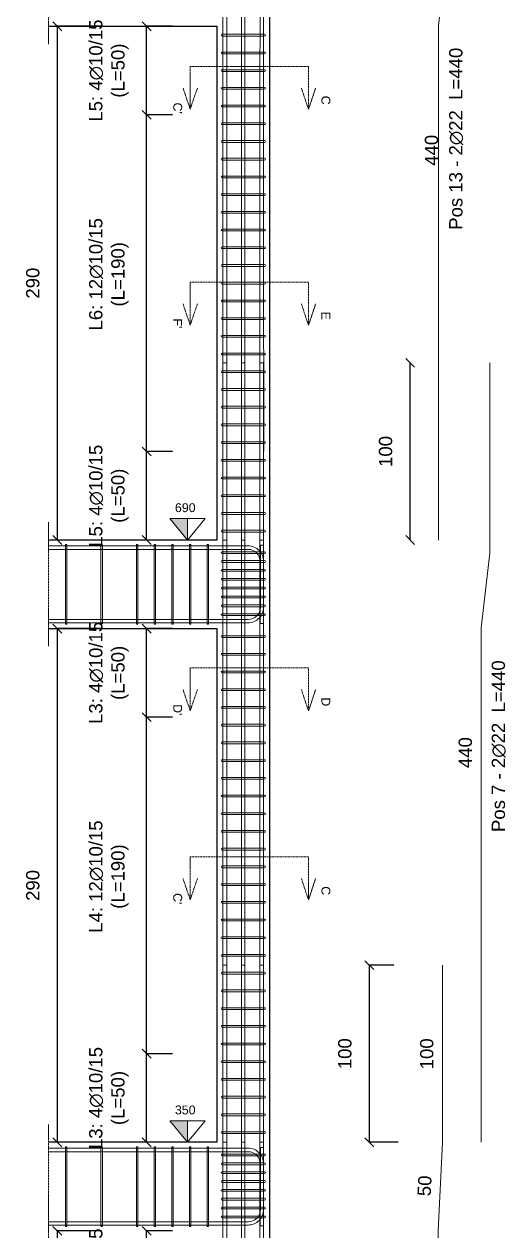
# Model space of a CAD drawing. Header units: millimetres. Extents: x -455371 to 117772, y -78417 to 116564.
# Drawn here: x -434700 to -431980, y 54889 to 61701 of the extents above; entities that cross this region are included whole.
import ezdxf

# ---------------------------------------------------------------- set-up
doc = ezdxf.new("R2010")
doc.units = ezdxf.units.MM
doc.linetypes.add('ACAD_ISO02W100', pattern=[15, 12, -3])
doc.layers.get('0').update_dxf_attribs({"color": 255})
for name, color, linetype, lineweight in [('armature', 5, 'Continuous', 18), ('Cls', 7, 'Continuous', 25), ('quote', 5, 'Continuous', 15), ('Scritte', 7, 'Continuous', 15), ('staffe', 10, 'Continuous', 15), ('tratteggio 1 a 50', 230, 'ACAD_ISO02W100', 15)]:
    doc.layers.add(name, color=color, linetype=linetype, lineweight=lineweight)
doc.layers.add('RETINI', color=253, linetype='Continuous')
doc.styles.get("Standard").update_dxf_attribs({"font": 'arial.ttf'})
doc.dimstyles.new('per distinte 1 a 50', dxfattribs={"dimtxt": 75, "dimasz": 150, "dimexe": 0.18, "dimexo": 250, "dimgap": 50, "dimtad": 1, "dimdec": 0, "dimlfac": 0.1, "dimzin": 0, "dimdsep": 46, "dimtxsty": 'Standard', "dimblk": 'NONE', "dimcen": 0, "dimse1": 1, "dimse2": 1, "dimsd1": 1, "dimsd2": 1, "dimadec": 0, "dimazin": 0, "dimtfac": 1, "dimtdec": 0, "dimtix": 1, "dimtofl": 0, "dimtmove": 0, "dimatfit": 3, "dimldrblk": 'NONE', "dimfxl": 250, "dimfxlon": 1, "dimtolj": 1, "dimtzin": 0, "dimarcsym": 2})
doc.dimstyles.new('scala1 a 50', dxfattribs={"dimtxt": 75, "dimasz": 50, "dimexe": 0.18, "dimexo": 250, "dimgap": 100, "dimtad": 2, "dimdec": 0, "dimlfac": 0.1, "dimzin": 0, "dimdsep": 46, "dimtxsty": 'Standard', "dimblk": 'OBLIQUE', "dimcen": -100, "dimadec": 0, "dimazin": 0, "dimtfac": 1, "dimtdec": 0, "dimtofl": 0, "dimtmove": 0, "dimatfit": 3, "dimfxl": 250, "dimfxlon": 1, "dimtolj": 1, "dimtzin": 0, "dimarcsym": 0})

# ---------------------------------------------------------------- blocks, each defined once
blk = doc.blocks.new('*U2674')
at = {"layer": 'staffe'}
blk.add_lwpolyline([(-120, 5), (120, 5, -1), (120, -5), (-120, -5, -1)], format="xyb", close=True, dxfattribs=at)
blk = doc.blocks.new('*U2675')
at = {"layer": 'armature', "color": 0, "linetype": 'ByBlock', "lineweight": -2, "transparency": 16777216}
for p in [(0, 2800), (0, 2700), (0, 2600), (0, 2500), (0, 2400), (0, 2300), (0, 2200), (0, 2100), (0, 2000), (0, 1900), (0, 1800), (0, 1700), (0, 1600), (0, 1500), (0, 1400), (0, 1300), (0, 1200), (0, 1100), (0, 1000), (0, 900), (0, 800), (0, 700), (0, 600), (0, 500), (0, 400), (0, 300), (0, 200), (0, 100), (0, 0)]:
    blk.add_blockref('*U2674', p, dxfattribs=at)
blk = doc.blocks.new('*U2652')
at = {"layer": 'staffe'}
blk.add_lwpolyline([(-120, 5), (120, 5, -1), (120, -5), (-120, -5, -1)], format="xyb", close=True, dxfattribs=at)
blk = doc.blocks.new('*U2653')
at = {"layer": 'armature', "color": 0, "linetype": 'ByBlock', "lineweight": -2, "transparency": 16777216}
for p in [(0, 2800), (0, 2700), (0, 2600), (0, 2500), (0, 2400), (0, 2300), (0, 2200), (0, 2100), (0, 2000), (0, 1900), (0, 1800), (0, 1700), (0, 1600), (0, 1500), (0, 1400), (0, 1300), (0, 1200), (0, 1100), (0, 1000), (0, 900), (0, 800), (0, 700), (0, 600), (0, 500), (0, 400), (0, 300), (0, 200), (0, 100), (0, 0)]:
    blk.add_blockref('*U2652', p, dxfattribs=at)
blk = doc.blocks.new('*U2695')
at = {"layer": 'staffe'}
blk.add_lwpolyline([(-4, -220.9), (-4, 221.1)], dxfattribs=at)
blk.add_lwpolyline([(4, 221.1), (4, -221.1, -1.019498), (-4, -220.9)], format="xyb", dxfattribs=at)
blk.add_arc((0, 221.1), 4, 0, 182.21267, dxfattribs=at)
blk = doc.blocks.new('*U2696')
at = {"layer": 'armature', "color": 0, "linetype": 'ByBlock', "lineweight": -2, "transparency": 16777216}
for p in [(0, 0), (100, 0), (200, 0), (300, 0), (400, 0)]:
    blk.add_blockref('*U2695', p, dxfattribs=at)
blk = doc.blocks.new('*U2697')
at = {"layer": 'staffe'}
blk.add_lwpolyline([(-4, -220.9), (-4, 221.1)], dxfattribs=at)
blk.add_lwpolyline([(4, 221.1), (4, -221.1, -1.019498), (-4, -220.9)], format="xyb", dxfattribs=at)
blk.add_arc((0, 221.1), 4, 0, 182.21267, dxfattribs=at)
blk = doc.blocks.new('*U2698')
at = {"layer": 'armature', "color": 0, "linetype": 'ByBlock', "lineweight": -2, "transparency": 16777216}
for p in [(0, 0), (200, 0)]:
    blk.add_blockref('*U2697', p, dxfattribs=at)
blk = doc.blocks.new('*U2699')
at = {"layer": 'staffe'}
blk.add_lwpolyline([(-4, -220.9), (-4, 221.1)], dxfattribs=at)
blk.add_lwpolyline([(4, 221.1), (4, -221.1, -1.019498), (-4, -220.9)], format="xyb", dxfattribs=at)
blk.add_arc((0, 221.1), 4, 0, 182.21267, dxfattribs=at)
blk = doc.blocks.new('*U2700')
at = {"layer": 'armature', "color": 0, "linetype": 'ByBlock', "lineweight": -2, "transparency": 16777216}
for p in [(0, 0), (100, 0), (200, 0), (300, 0), (400, 0)]:
    blk.add_blockref('*U2699', p, dxfattribs=at)
blk = doc.blocks.new('*U2709')
at = {"layer": 'staffe'}
blk.add_lwpolyline([(-4, -220.9), (-4, 221.1)], dxfattribs=at)
blk.add_lwpolyline([(4, 221.1), (4, -221.1, -1.019498), (-4, -220.9)], format="xyb", dxfattribs=at)
blk.add_arc((0, 221.1), 4, 0, 182.21267, dxfattribs=at)
blk = doc.blocks.new('*U2710')
at = {"layer": 'armature', "color": 0, "linetype": 'ByBlock', "lineweight": -2, "transparency": 16777216}
for p in [(0, 0), (200, 0)]:
    blk.add_blockref('*U2709', p, dxfattribs=at)
blk = doc.blocks.new('*U2648')
at = {"layer": 'staffe'}
blk.add_lwpolyline([(-120, 5), (120, 5, -1), (120, -5), (-120, -5, -1)], format="xyb", close=True, dxfattribs=at)
blk = doc.blocks.new('*U2649')
at = {"layer": 'armature', "color": 0, "linetype": 'ByBlock', "lineweight": -2, "transparency": 16777216}
for p in [(0, 350), (0, 300), (0, 250), (0, 200), (0, 150), (0, 100), (0, 50), (0, 0)]:
    blk.add_blockref('*U2648', p, dxfattribs=at)
blk = doc.blocks.new('*U2650')
at = {"layer": 'staffe'}
blk.add_lwpolyline([(-120, 5), (120, 5, -1), (120, -5), (-120, -5, -1)], format="xyb", close=True, dxfattribs=at)
blk = doc.blocks.new('*U2651')
at = {"layer": 'armature', "color": 0, "linetype": 'ByBlock', "lineweight": -2, "transparency": 16777216}
for p in [(0, 350), (0, 300), (0, 250), (0, 200), (0, 150), (0, 100), (0, 50), (0, 0)]:
    blk.add_blockref('*U2650', p, dxfattribs=at)
blk = doc.blocks.new('*D2773')
at = {"layer": 'Defpoints', "color": 0, "transparency": 16777216}
for p in [(-432363.3, 54888.5), (-432363.3, 51888.5), (-432363.3, 51888.5)]:
    blk.add_point(p, dxfattribs=at)
at = {"layer": 'quote', "color": 0, "transparency": 16777216, "insert": (-432451.6, 53388.5), "char_height": 75, "attachment_point": 5, "rotation": 90}
blk.add_mtext('\\A1;300', dxfattribs=at)
blk = doc.blocks.new('_None')
blk = doc.blocks.new('*D2775')
at = {"layer": 'Defpoints', "color": 0, "transparency": 16777216}
for p in [(-432120.5, 59788.5), (-432120.5, 55388.5), (-432120.5, 55388.5)]:
    blk.add_point(p, dxfattribs=at)
at = {"layer": 'quote', "color": 0, "transparency": 16777216, "insert": (-432208.8, 57588.5), "char_height": 75, "attachment_point": 5, "rotation": 90}
blk.add_mtext('\\A1;440', dxfattribs=at)
blk = doc.blocks.new('*D2777')
at = {"layer": 'Defpoints', "color": 0, "transparency": 16777216}
for p in [(-432311.2, 63188.5), (-432360.9, 58788.5), (-432311.2, 58788.5)]:
    blk.add_point(p, dxfattribs=at)
at = {"layer": 'quote', "color": 0, "transparency": 16777216, "insert": (-432399.5, 60988.5), "char_height": 75, "attachment_point": 5, "rotation": 90}
blk.add_mtext('\\A1;440', dxfattribs=at)
blk = doc.blocks.new('_Oblique')
at = {"color": 0, "linetype": 'ByBlock', "lineweight": -2}
blk.add_line((-0.5, -0.5), (0.5, 0.5), dxfattribs=at)
blk = doc.blocks.new('*D2799')
at = {"layer": 'Defpoints', "color": 0, "transparency": 16777216}
for p in [(-432750.7, 56388.5), (-432363.3, 56388.5), (-432338.3, 55388.5)]:
    blk.add_point(p, dxfattribs=at)
at = {"layer": 'quote', "color": 0, "lineweight": -2, "transparency": 16777216}
for p, q in [((-432613.3, 56388.5), (-432750.9, 56388.5)), ((-432750.7, 55388.5), (-432750.7, 56388.5)), ((-432588.3, 55388.5), (-432750.9, 55388.5))]:
    blk.add_line(p, q, dxfattribs=at)
at = {"layer": 'quote', "color": 0, "lineweight": -2, "transparency": 16777216, "xscale": 50, "yscale": 50, "zscale": 50}
for p, rotation in [((-432750.7, 56388.5), 90), ((-432750.7, 55388.5), 270)]:
    blk.add_blockref('_Oblique', p, dxfattribs=dict(at, rotation=rotation))
at = {"layer": 'quote', "color": 0, "transparency": 16777216, "insert": (-432889, 55888.5), "char_height": 75, "attachment_point": 5, "rotation": 90}
blk.add_mtext('\\A1;100', dxfattribs=at)
blk = doc.blocks.new('*D2837')
at = {"layer": 'Defpoints', "color": 0, "transparency": 16777216}
for p in [(-432520.8, 59788.5), (-432360.9, 59788.5), (-432360.9, 58788.5)]:
    blk.add_point(p, dxfattribs=at)
at = {"layer": 'quote', "color": 0, "lineweight": -2, "transparency": 16777216}
for p, q in [((-432520.8, 59788.5), (-432520.9, 59788.5)), ((-432520.8, 58788.5), (-432520.8, 59788.5)), ((-432520.8, 58788.5), (-432520.9, 58788.5))]:
    blk.add_line(p, q, dxfattribs=at)
at = {"layer": 'quote', "color": 0, "lineweight": -2, "transparency": 16777216, "xscale": 50, "yscale": 50, "zscale": 50}
for p, rotation in [((-432520.8, 59788.5), 90), ((-432520.8, 58788.5), 270)]:
    blk.add_blockref('_Oblique', p, dxfattribs=dict(at, rotation=rotation))
at = {"layer": 'quote', "color": 0, "transparency": 16777216, "insert": (-432659, 59288.5), "char_height": 75, "attachment_point": 5, "rotation": 90}
blk.add_mtext('\\A1;100', dxfattribs=at)
blk = doc.blocks.new('*D2855')
at = {"layer": 'Defpoints', "color": 0, "transparency": 16777216}
for p in [(-434512.6, 61688.5), (-433612.9, 61688.5), (-433612.9, 58788.5)]:
    blk.add_point(p, dxfattribs=at)
at = {"layer": 'quote', "color": 0, "lineweight": -2, "transparency": 16777216}
for p, q in [((-434262.6, 61688.5), (-434512.8, 61688.5)), ((-434512.6, 58788.5), (-434512.6, 61688.5)), ((-434262.6, 58788.5), (-434512.8, 58788.5))]:
    blk.add_line(p, q, dxfattribs=at)
at = {"layer": 'quote', "color": 0, "lineweight": -2, "transparency": 16777216, "xscale": 50, "yscale": 50, "zscale": 50}
for p, rotation in [((-434512.6, 61688.5), 90), ((-434512.6, 58788.5), 270)]:
    blk.add_blockref('_Oblique', p, dxfattribs=dict(at, rotation=rotation))
at = {"layer": 'quote', "color": 0, "transparency": 16777216, "insert": (-434650.9, 60238.5), "char_height": 75, "attachment_point": 5, "rotation": 90}
blk.add_mtext('\\A1;290', dxfattribs=at)
blk = doc.blocks.new('*D2856')
at = {"layer": 'Defpoints', "color": 0, "transparency": 16777216}
for p in [(-434512.6, 58288.5), (-433612.9, 58288.5), (-433612.9, 55388.5)]:
    blk.add_point(p, dxfattribs=at)
at = {"layer": 'quote', "color": 0, "lineweight": -2, "transparency": 16777216}
for p, q in [((-434262.6, 58288.5), (-434512.8, 58288.5)), ((-434512.6, 55388.5), (-434512.6, 58288.5)), ((-434262.6, 55388.5), (-434512.8, 55388.5))]:
    blk.add_line(p, q, dxfattribs=at)
at = {"layer": 'quote', "color": 0, "lineweight": -2, "transparency": 16777216, "xscale": 50, "yscale": 50, "zscale": 50}
for p, rotation in [((-434512.6, 58288.5), 90), ((-434512.6, 55388.5), 270)]:
    blk.add_blockref('_Oblique', p, dxfattribs=dict(at, rotation=rotation))
at = {"layer": 'quote', "color": 0, "transparency": 16777216, "insert": (-434650.9, 56838.5), "char_height": 75, "attachment_point": 5, "rotation": 90}
blk.add_mtext('\\A1;290', dxfattribs=at)
blk = doc.blocks.new('*D2857')
at = {"layer": 'Defpoints', "color": 0, "transparency": 16777216}
for p in [(-434512.6, 54888.5), (-433612.9, 54888.5), (-433612.9, 51888.5)]:
    blk.add_point(p, dxfattribs=at)
at = {"layer": 'quote', "color": 0, "lineweight": -2, "transparency": 16777216}
for p, q in [((-434262.6, 54888.5), (-434512.8, 54888.5)), ((-434512.6, 51888.5), (-434512.6, 54888.5)), ((-434262.6, 51888.5), (-434512.8, 51888.5))]:
    blk.add_line(p, q, dxfattribs=at)
at = {"layer": 'quote', "color": 0, "lineweight": -2, "transparency": 16777216, "xscale": 50, "yscale": 50, "zscale": 50}
for p, rotation in [((-434512.6, 54888.5), 90), ((-434512.6, 51888.5), 270)]:
    blk.add_blockref('_Oblique', p, dxfattribs=dict(at, rotation=rotation))
at = {"layer": 'quote', "color": 0, "transparency": 16777216, "insert": (-434650.9, 53388.5), "char_height": 75, "attachment_point": 5, "rotation": 90}
blk.add_mtext('\\A1;300', dxfattribs=at)
blk = doc.blocks.new('*D2873')
at = {"layer": 'Defpoints', "color": 0, "transparency": 16777216}
for p in [(-434008.8, 54888.5), (-433612.9, 54888.5), (-433612.9, 54338.5)]:
    blk.add_point(p, dxfattribs=at)
at = {"layer": 'quote', "color": 0, "lineweight": -2, "transparency": 16777216}
for p, q in [((-433862.9, 54888.5), (-434009, 54888.5)), ((-434008.8, 54338.5), (-434008.8, 54888.5)), ((-433862.9, 54338.5), (-434009, 54338.5))]:
    blk.add_line(p, q, dxfattribs=at)
at = {"layer": 'quote', "color": 0, "lineweight": -2, "transparency": 16777216, "xscale": 50, "yscale": 50, "zscale": 50}
for p, rotation in [((-434008.8, 54888.5), 90), ((-434008.8, 54338.5), 270)]:
    blk.add_blockref('_Oblique', p, dxfattribs=dict(at, rotation=rotation))
at = {"layer": 'quote', "color": 0, "transparency": 16777216, "insert": (-434221.9, 54613.5), "char_height": 75, "attachment_point": 5, "rotation": 90}
blk.add_mtext('\\A1;L1: {\\A0;4∅10/15} \\P(L=55)', dxfattribs=at)
blk = doc.blocks.new('*D2874')
at = {"layer": 'Defpoints', "color": 0, "transparency": 16777216}
for p in [(-434008.8, 55888.5), (-433612.9, 55888.5), (-433612.9, 55388.5)]:
    blk.add_point(p, dxfattribs=at)
at = {"layer": 'quote', "color": 0, "lineweight": -2, "transparency": 16777216}
for p, q in [((-433862.9, 55888.5), (-434009, 55888.5)), ((-434008.8, 55388.5), (-434008.8, 55888.5)), ((-433862.9, 55388.5), (-434009, 55388.5))]:
    blk.add_line(p, q, dxfattribs=at)
at = {"layer": 'quote', "color": 0, "lineweight": -2, "transparency": 16777216, "xscale": 50, "yscale": 50, "zscale": 50}
for p, rotation in [((-434008.8, 55888.5), 90), ((-434008.8, 55388.5), 270)]:
    blk.add_blockref('_Oblique', p, dxfattribs=dict(at, rotation=rotation))
at = {"layer": 'quote', "color": 0, "transparency": 16777216, "insert": (-434221.9, 55638.5), "char_height": 75, "attachment_point": 5, "rotation": 90}
blk.add_mtext('\\A1;L3: {\\A0;4∅10/15} \\P(L=50)', dxfattribs=at)
blk = doc.blocks.new('*D2875')
at = {"layer": 'Defpoints', "color": 0, "transparency": 16777216}
for p in [(-434008.8, 57788.5), (-433612.9, 57788.5), (-433612.9, 55888.5)]:
    blk.add_point(p, dxfattribs=at)
at = {"layer": 'quote', "color": 0, "lineweight": -2, "transparency": 16777216}
for p, q in [((-433862.9, 57788.5), (-434009, 57788.5)), ((-434008.8, 55888.5), (-434008.8, 57788.5)), ((-433862.9, 55888.5), (-434009, 55888.5))]:
    blk.add_line(p, q, dxfattribs=at)
at = {"layer": 'quote', "color": 0, "lineweight": -2, "transparency": 16777216, "xscale": 50, "yscale": 50, "zscale": 50}
for p, rotation in [((-434008.8, 57788.5), 90), ((-434008.8, 55888.5), 270)]:
    blk.add_blockref('_Oblique', p, dxfattribs=dict(at, rotation=rotation))
at = {"layer": 'quote', "color": 0, "transparency": 16777216, "insert": (-434221.9, 56888.5), "char_height": 75, "attachment_point": 5, "rotation": 90}
blk.add_mtext('\\A1;L4: {\\A0;12∅10/15} \\P(L=190)', dxfattribs=at)
blk = doc.blocks.new('*D2876')
at = {"layer": 'Defpoints', "color": 0, "transparency": 16777216}
for p in [(-434008.8, 58288.5), (-433612.9, 58288.5), (-433612.9, 57788.5)]:
    blk.add_point(p, dxfattribs=at)
at = {"layer": 'quote', "color": 0, "lineweight": -2, "transparency": 16777216}
for p, q in [((-433862.9, 58288.5), (-434009, 58288.5)), ((-434008.8, 57788.5), (-434008.8, 58288.5)), ((-433862.9, 57788.5), (-434009, 57788.5))]:
    blk.add_line(p, q, dxfattribs=at)
at = {"layer": 'quote', "color": 0, "lineweight": -2, "transparency": 16777216, "xscale": 50, "yscale": 50, "zscale": 50}
for p, rotation in [((-434008.8, 58288.5), 90), ((-434008.8, 57788.5), 270)]:
    blk.add_blockref('_Oblique', p, dxfattribs=dict(at, rotation=rotation))
at = {"layer": 'quote', "color": 0, "transparency": 16777216, "insert": (-434221.9, 58038.5), "char_height": 75, "attachment_point": 5, "rotation": 90}
blk.add_mtext('\\A1;L3: {\\A0;4∅10/15} \\P(L=50)', dxfattribs=at)
blk = doc.blocks.new('*D2877')
at = {"layer": 'Defpoints', "color": 0, "transparency": 16777216}
for p in [(-434008.8, 59288.5), (-433612.9, 59288.5), (-433612.9, 58788.5)]:
    blk.add_point(p, dxfattribs=at)
at = {"layer": 'quote', "color": 0, "lineweight": -2, "transparency": 16777216}
for p, q in [((-433862.9, 59288.5), (-434009, 59288.5)), ((-434008.8, 58788.5), (-434008.8, 59288.5)), ((-433862.9, 58788.5), (-434009, 58788.5))]:
    blk.add_line(p, q, dxfattribs=at)
at = {"layer": 'quote', "color": 0, "lineweight": -2, "transparency": 16777216, "xscale": 50, "yscale": 50, "zscale": 50}
for p, rotation in [((-434008.8, 59288.5), 90), ((-434008.8, 58788.5), 270)]:
    blk.add_blockref('_Oblique', p, dxfattribs=dict(at, rotation=rotation))
at = {"layer": 'quote', "color": 0, "transparency": 16777216, "insert": (-434221.9, 59038.5), "char_height": 75, "attachment_point": 5, "rotation": 90}
blk.add_mtext('\\A1;L5: {\\A0;4∅10/15} \\P(L=50)', dxfattribs=at)
blk = doc.blocks.new('*D2878')
at = {"layer": 'Defpoints', "color": 0, "transparency": 16777216}
for p in [(-434008.8, 61188.5), (-433612.9, 61188.5), (-433612.9, 59288.5)]:
    blk.add_point(p, dxfattribs=at)
at = {"layer": 'quote', "color": 0, "lineweight": -2, "transparency": 16777216}
for p, q in [((-433862.9, 61188.5), (-434009, 61188.5)), ((-434008.8, 59288.5), (-434008.8, 61188.5)), ((-433862.9, 59288.5), (-434009, 59288.5))]:
    blk.add_line(p, q, dxfattribs=at)
at = {"layer": 'quote', "color": 0, "lineweight": -2, "transparency": 16777216, "xscale": 50, "yscale": 50, "zscale": 50}
for p, rotation in [((-434008.8, 61188.5), 90), ((-434008.8, 59288.5), 270)]:
    blk.add_blockref('_Oblique', p, dxfattribs=dict(at, rotation=rotation))
at = {"layer": 'quote', "color": 0, "transparency": 16777216, "insert": (-434221.9, 60288.5), "char_height": 75, "attachment_point": 5, "rotation": 90}
blk.add_mtext('\\A1;L6: {\\A0;12∅10/15} \\P(L=190)', dxfattribs=at)
blk = doc.blocks.new('*D2879')
at = {"layer": 'Defpoints', "color": 0, "transparency": 16777216}
for p in [(-434008.8, 61688.5), (-433612.9, 61688.5), (-433612.9, 61188.5)]:
    blk.add_point(p, dxfattribs=at)
at = {"layer": 'quote', "color": 0, "lineweight": -2, "transparency": 16777216}
for p, q in [((-433862.9, 61688.5), (-434009, 61688.5)), ((-434008.8, 61188.5), (-434008.8, 61688.5)), ((-433862.9, 61188.5), (-434009, 61188.5))]:
    blk.add_line(p, q, dxfattribs=at)
at = {"layer": 'quote', "color": 0, "lineweight": -2, "transparency": 16777216, "xscale": 50, "yscale": 50, "zscale": 50}
for p, rotation in [((-434008.8, 61688.5), 90), ((-434008.8, 61188.5), 270)]:
    blk.add_blockref('_Oblique', p, dxfattribs=dict(at, rotation=rotation))
at = {"layer": 'quote', "color": 0, "transparency": 16777216, "insert": (-434221.9, 61438.5), "char_height": 75, "attachment_point": 5, "rotation": 90}
blk.add_mtext('\\A1;L5: {\\A0;4∅10/15} \\P(L=50)', dxfattribs=at)
blk = doc.blocks.new('*D3018')
at = {"layer": 'Defpoints', "color": 0, "transparency": 16777216}
for p in [(-432338.3, 55388.5), (-432338.3, 55388.5), (-432363.3, 54888.5)]:
    blk.add_point(p, dxfattribs=at)
at = {"layer": 'quote', "color": 0, "transparency": 16777216, "insert": (-432439, 55142.9), "char_height": 75, "attachment_point": 5, "rotation": 87.13759}
blk.add_mtext('\\A1;50', dxfattribs=at)
blk = doc.blocks.new('*D2921')
at = {"layer": 'Defpoints', "color": 0, "transparency": 16777216}
for p in [(-432338.3, 56388.5), (-432338.3, 56388.5), (-432338.3, 55387.5)]:
    blk.add_point(p, dxfattribs=at)
at = {"layer": 'quote', "color": 0, "transparency": 16777216, "insert": (-432426.6, 55888), "char_height": 75, "attachment_point": 5, "rotation": 90}
blk.add_mtext('\\A1;100', dxfattribs=at)

msp = doc.modelspace()

# ---------------------------------------------------------------- hatches: boundary and pattern name
at = {"layer": 'RETINI'}
h = msp.add_hatch(color=256, dxfattribs=at)
h.dxf.hatch_style = 1
h.paths.add_polyline_path([(-433878, 58909.9), (-433778, 58788.5), (-433778, 58909.9)])
h = msp.add_hatch(color=256, dxfattribs=at)
h.dxf.hatch_style = 1
h.paths.add_polyline_path([(-433878, 55509.9), (-433778, 55388.5), (-433778, 55509.9)])

# ---------------------------------------------------------------- linework, layer by layer
at = {"layer": 'armature'}
for points in [[(-433555.9, 59938.5), (-433555.9, 59788.5), (-433555.9, 58788.5), (-433577.9, 58788.5), (-433577.9, 59788.5), (-433577.9, 59938.5), (-433577.9, 63188.5), (-433555.9, 63188.5), (-433555.9, 59938.5)], [(-433471.9, 59788.5), (-433471.9, 59938.5), (-433471.9, 63188.5), (-433453.9, 63188.5), (-433453.9, 59938.5)], [(-433369.9, 59938.5), (-433369.7, 59785.3), (-433369.9, 58788.5), (-433347.9, 58788.5), (-433346.3, 59788.5), (-433347.9, 59938.5), (-433347.9, 63188.5), (-433367.9, 63188.5), (-433369.9, 59938.5)], [(-432311.2, 63188.5), (-432311.7, 62113.5), (-432360.9, 61692.6), (-432360.9, 58788.5)], [(-433471.9, 59788.5), (-433471.9, 58788.5), (-433453.9, 58788.5), (-433453.9, 59788.5), (-433453.9, 59938.5)], [(-433555.9, 56538.5), (-433555.9, 56388.5), (-433555.9, 55388.5), (-433577.9, 55388.5), (-433577.9, 56388.5), (-433577.9, 56538.5), (-433577.9, 59788.5), (-433555.9, 59788.5), (-433555.9, 56538.5)], [(-433471.9, 56388.5), (-433471.9, 56538.5), (-433471.9, 59788.5), (-433453.9, 59788.5), (-433453.9, 56538.5)], [(-433369.9, 56543.5), (-433369.9, 56388.5), (-433369.9, 55388.5), (-433347.9, 55388.5), (-433347.9, 56388.5), (-433347.9, 56543.5), (-433347.9, 59788.5), (-433369.9, 59788.5), (-433369.9, 56543.5)], [(-432070.8, 59788.5), (-432071.3, 58713.5), (-432120.5, 58292.6), (-432120.5, 55388.5)], [(-433471.9, 56388.5), (-433471.9, 55388.5), (-433453.9, 55388.5), (-433453.9, 56388.5), (-433453.9, 56538.5)], [(-433577.9, 51888.5), (-433555.9, 51888.5), (-433555.9, 56388.5), (-433577.9, 56388.5), (-433577.9, 51888.5)], [(-433347.9, 51888.5), (-433369.9, 51888.5), (-433369.9, 56388.5), (-433347.9, 56388.5), (-433347.9, 51888.5)], [(-432363.3, 51888.5), (-432363.3, 54888.5), (-432338.3, 55388.5), (-432338.3, 56388.5)]]:
    msp.add_lwpolyline(points, dxfattribs=at)
for points in [[(-434564.8, 58339.5), (-433435.9, 58339.5, 0.414214), (-433365.9, 58409.5), (-433365.9, 58759.5), (-433347.9, 58759.5), (-433347.9, 58409.5, -0.414214), (-433435.9, 58321.5), (-434564.8, 58321.5)], [(-434564.8, 58735.5), (-433435.9, 58735.5, -0.414214), (-433367.9, 58667.5), (-433367.9, 58317.5), (-433347.9, 58317.5), (-433347.9, 58667.5, 0.414214), (-433435.9, 58755.5), (-434564.8, 58755.5)], [(-434564.8, 54939.5), (-433435.9, 54939.5, 0.414214), (-433365.9, 55009.5), (-433365.9, 55359.5), (-433347.9, 55359.5), (-433347.9, 55009.5, -0.414214), (-433435.9, 54921.5), (-434564.8, 54921.5)], [(-434564.8, 55335.5), (-433435.9, 55335.5, -0.414214), (-433367.9, 55267.5), (-433367.9, 54917.5), (-433347.9, 54917.5), (-433347.9, 55267.5, 0.414214), (-433435.9, 55355.5), (-434564.8, 55355.5)]]:
    msp.add_lwpolyline(points, format="xyb", dxfattribs=at)
msp.add_lwpolyline([(-433471.9, 56388.5), (-433453.9, 56388.5), (-433453.9, 51888.5), (-433471.9, 51888.5)], close=True, dxfattribs=at)
at = {"layer": 'Cls'}
for points in [[(-433312.9, 51124.5), (-433312.9, 65588.5), (-433612.9, 65588.5), (-434564.8, 65588.5)], [(-434564.8, 61688.5), (-433612.9, 61688.5), (-433612.9, 58788.5), (-434564.8, 58788.5)], [(-434564.8, 58288.5), (-433612.9, 58288.5), (-433612.9, 55388.5), (-434564.8, 55388.5)]]:
    msp.add_lwpolyline(points, dxfattribs=at)
at = {"layer": 'quote'}
for points in [[(-433778, 58788.5), (-433878, 58909.9), (-433678, 58909.9), (-433778, 58788.5)], [(-433778, 58788.5), (-433778, 58909.9)], [(-433778, 55388.5), (-433878, 55509.9), (-433678, 55509.9), (-433778, 55388.5)], [(-433778, 55388.5), (-433778, 55509.9)]]:
    msp.add_lwpolyline(points, dxfattribs=at)
at = {"layer": 'tratteggio 1 a 50'}
for points in [[(-434562.6, 62288.5), (-434562.6, 61588.5)], [(-433134.9, 61340.2), (-433134.9, 61340.2), (-433094.5, 61220.7), (-433094.5, 61462.5), (-433762.4, 61462.5), (-433762.4, 61220.7)], [(-433722, 61340.2), (-433722, 61340.2), (-433762.4, 61220.7), (-433802.8, 61340.2), (-433802.8, 61340.2)], [(-433134.9, 60121.2), (-433134.9, 60121.2), (-433094.5, 60001.7), (-433094.5, 60243.5), (-433762.4, 60243.5), (-433762.4, 60001.7)], [(-433722, 60121.2), (-433722, 60121.2), (-433762.4, 60001.7), (-433802.8, 60121.2), (-433802.8, 60121.2)], [(-434562.6, 58888.5), (-434562.6, 58188.5)], [(-433134.9, 57943.9), (-433134.9, 57943.9), (-433094.5, 57824.3), (-433094.5, 58066.2), (-433762.4, 58066.2), (-433762.4, 57824.3)], [(-433722, 57943.9), (-433722, 57943.9), (-433762.4, 57824.3), (-433802.8, 57943.9), (-433802.8, 57943.9)], [(-433134.9, 56877.3), (-433134.9, 56877.3), (-433094.5, 56757.8), (-433094.5, 56999.6), (-433762.4, 56999.6), (-433762.4, 56757.8)], [(-433722, 56877.3), (-433722, 56877.3), (-433762.4, 56757.8), (-433802.8, 56877.3), (-433802.8, 56877.3)], [(-434562.6, 55488.5), (-434562.6, 54788.5)]]:
    msp.add_lwpolyline(points, dxfattribs=at)
for points in [[(-433094.5, 61220.7), (-433054.1, 61340.2), (-433054.1, 61340.2), (-433054.1, 61340.2)], [(-433094.5, 60001.7), (-433054.1, 60121.2), (-433054.1, 60121.2), (-433054.1, 60121.2)], [(-433094.5, 57824.3), (-433054.1, 57943.9), (-433054.1, 57943.9), (-433054.1, 57943.9)], [(-433094.5, 56757.8), (-433054.1, 56877.3), (-433054.1, 56877.3), (-433054.1, 56877.3)]]:
    msp.add_lwpolyline(points, close=True, dxfattribs=at)

# ---------------------------------------------------------------- block references
at = {"layer": 'armature'}
for name, p in [('*U2653', (-433462.9, 58838.5)), ('*U2649', (-433462.9, 58367.2)), ('*U2675', (-433462.9, 55443.5)), ('*U2651', (-433462.9, 54967.2))]:
    msp.add_blockref(name, p, dxfattribs=at)
at = {"layer": 'armature', "xscale": -1}
for name, p in [('*U2698', (-434262.5, 58538.4)), ('*U2696', (-433662.5, 58538.4)), ('*U2710', (-434262.5, 55138.4)), ('*U2700', (-433662.5, 55138.4))]:
    msp.add_blockref(name, p, dxfattribs=at)

# ---------------------------------------------------------------- texts
at = {"layer": 'Scritte', "attachment_point": 1}
for s, width, insert, char_height, rotation in [('Pos 13 - 2∅22  L=440', 1233.302, (-432300.4, 60539.9), 75, 90), ("C'", 371.945, (-433808.1, 61258.3), 50, 270), ('C', 371.945, (-432971.5, 61296.8), 50, 270), ("F'", 371.945, (-433808.1, 60039.3), 50, 270), ('E', 371.945, (-432971.5, 60077.8), 50, 270), ('Pos 7 - 2∅22  L=440', 995.998, (-432060.1, 57139.9), 75, 90), ("D'", 371.945, (-433808.1, 57861.9), 50, 270), ('D', 371.945, (-432971.5, 57900.4), 50, 270), ('C', 371.945, (-432971.5, 56833.9), 50, 270), ("C'", 371.945, (-433808.1, 56795.4), 50, 270)]:
    msp.add_mtext_dynamic_manual_height_columns(s, width=width, gutter_width=12.5, heights=[0], dxfattribs=dict(at, insert=insert, char_height=char_height, rotation=rotation))
at = {"layer": 'Scritte', "char_height": 50, "attachment_point": 1}
for s, insert in [('690', (-433848.7, 58996.1)), ('350', (-433848.7, 55596.1))]:
    msp.add_mtext_dynamic_manual_height_columns(s, width=147.198, gutter_width=12.5, heights=[0], dxfattribs=dict(at, insert=insert))

# ---------------------------------------------------------------- dimensions: what is measured, and where the dimension line sits
at = {"layer": 'quote'}
for base, p1, p2, dimstyle, picture, middle in [((-432311.2, 58788.5), (-432311.2, 63188.5), (-432360.9, 58788.5), 'per distinte 1 a 50', '*D2777', (-432399.5, 60988.5)), ((-434512.6, 61688.5), (-433612.9, 58788.5), (-433612.9, 61688.5), 'scala1 a 50', '*D2855', (-434650.9, 60238.5)), ((-432520.8, 59788.5), (-432360.9, 58788.5), (-432360.9, 59788.5), 'scala1 a 50', '*D2837', (-432659, 59288.5)), ((-432120.5, 55388.5), (-432120.5, 59788.5), (-432120.5, 55388.5), 'per distinte 1 a 50', '*D2775', (-432208.8, 57588.5)), ((-434512.6, 58288.5), (-433612.9, 55388.5), (-433612.9, 58288.5), 'scala1 a 50', '*D2856', (-434650.9, 56838.5)), ((-432750.7, 56388.5), (-432338.3, 55388.5), (-432363.3, 56388.5), 'scala1 a 50', '*D2799', (-432889, 55888.5)), ((-434512.6, 54888.5), (-433612.9, 51888.5), (-433612.9, 54888.5), 'scala1 a 50', '*D2857', (-434650.9, 53388.5)), ((-432363.3, 51888.5), (-432363.3, 54888.5), (-432363.3, 51888.5), 'per distinte 1 a 50', '*D2773', (-432451.6, 53388.5))]:
    dim = msp.add_linear_dim(base=base, p1=p1, p2=p2, angle=90, dimstyle=dimstyle, dxfattribs=at)
    dim.commit()
    dim.dimension.update_dxf_attribs({"geometry": picture, "text_midpoint": middle})
for base, p1, p2, text, picture, middle in [((-434008.8, 61688.5), (-433612.9, 61188.5), (-433612.9, 61688.5), 'L5: {\\A0;4∅10/15} \\P(L=<>)', '*D2879', (-434008.8, 61438.5)), ((-434008.8, 61188.5), (-433612.9, 59288.5), (-433612.9, 61188.5), 'L6: {\\A0;12∅10/15} \\P(L=<>)', '*D2878', (-434008.8, 60288.5)), ((-434008.8, 59288.5), (-433612.9, 58788.5), (-433612.9, 59288.5), 'L5: {\\A0;4∅10/15} \\P(L=<>)', '*D2877', (-434008.8, 59038.5)), ((-434008.8, 58288.5), (-433612.9, 57788.5), (-433612.9, 58288.5), 'L3: {\\A0;4∅10/15} \\P(L=<>)', '*D2876', (-434008.8, 58038.5)), ((-434008.8, 57788.5), (-433612.9, 55888.5), (-433612.9, 57788.5), 'L4: {\\A0;12∅10/15} \\P(L=<>)', '*D2875', (-434008.8, 56888.5)), ((-434008.8, 55888.5), (-433612.9, 55388.5), (-433612.9, 55888.5), 'L3: {\\A0;4∅10/15} \\P(L=<>)', '*D2874', (-434008.8, 55638.5)), ((-434008.8, 54888.5), (-433612.9, 54338.5), (-433612.9, 54888.5), 'L1: {\\A0;4∅10/15} \\P(L=<>)', '*D2873', (-434008.8, 54613.5))]:
    dim = msp.add_linear_dim(base=base, p1=p1, p2=p2, angle=90, text=text, dimstyle='scala1 a 50', dxfattribs=at)
    dim.commit()
    dim.dimension.update_dxf_attribs({"geometry": picture, "text_midpoint": middle, "dimtype": 161})
dim = msp.add_linear_dim(base=(-432338.3, 56388.5), p1=(-432338.3, 55387.5), p2=(-432338.3, 56388.5), angle=90, dimstyle='per distinte 1 a 50', dxfattribs=at)
dim.commit()
dim.dimension.update_dxf_attribs({"geometry": '*D2921', "text_midpoint": (-432338.3, 55888), "dimtype": 161})
dim = msp.add_aligned_dim(p1=(-432363.3, 54888.5), p2=(-432338.3, 55388.5), distance=0, dimstyle='per distinte 1 a 50', dxfattribs=at)
dim.commit()
dim.dimension.update_dxf_attribs({"geometry": '*D3018', "text_midpoint": (-432439, 55142.9)})

doc.saveas('drawing.dxf')
